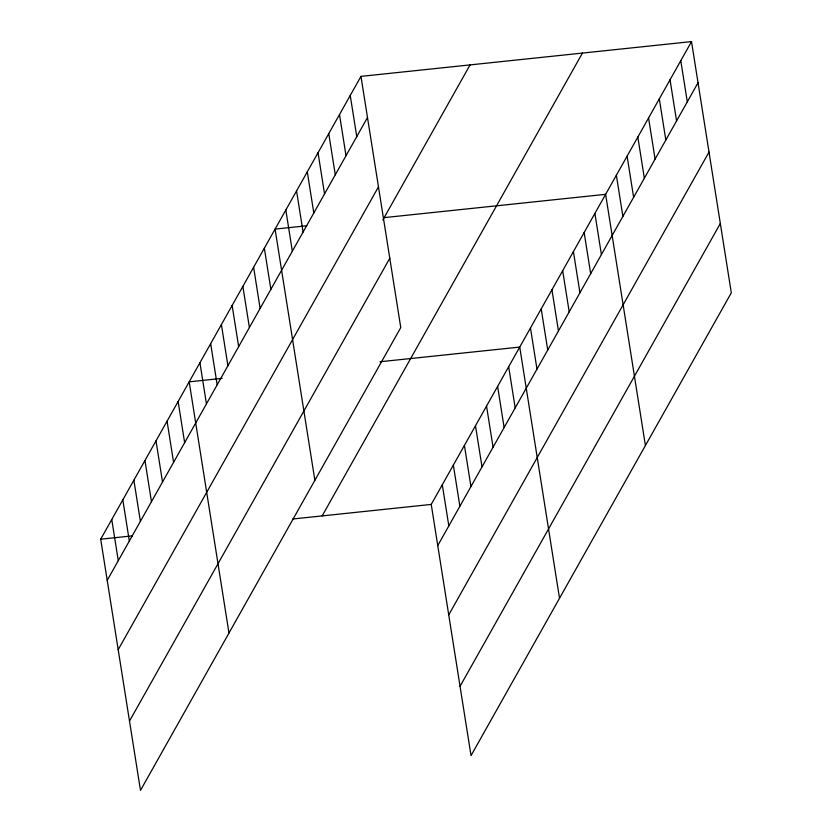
<?xml version="1.0" encoding="UTF-8"?>
<svg xmlns="http://www.w3.org/2000/svg" width="832" height="832" viewBox="0 0 832 832"><rect width="100%" height="100%" fill="white"/><g stroke="black" fill="none" stroke-linecap="round" stroke-linejoin="round"><path stroke-width="1.25" d="M360.974 76.378L400.764 327.579L140.483 790.4L100.693 539.198L360.974 76.378L691.517 41.6L731.307 292.802L471.026 755.622L431.236 504.421L691.517 41.6M107.214 580.351L367.494 117.53M118.196 649.667L378.477 186.846M382.897 219.877L470.059 64.896M129.501 721.084L389.782 258.263M322.161 515.902L582.442 53.071M437.757 545.574L698.038 82.753M448.739 614.89L709.01 152.069M460.044 686.306L720.325 223.486M306.79 225.774L275.08 229.102L314.87 480.303M384.166 217.63L605.623 194.334L645.414 445.536M222.165 378.362L189.186 381.836L228.977 633.038M380.006 361.764L519.73 347.069L559.52 598.27M100.693 539.198L132.402 535.86M292.781 518.991L431.236 504.421M680.784 60.694L687.294 101.847M670.041 79.778L676.562 120.931M659.308 98.873L665.829 140.026M648.575 117.967L655.086 159.12M637.832 137.062L644.353 178.214M627.099 156.146L633.62 197.298M616.366 175.24L622.877 216.393M594.89 213.418L601.411 254.582M584.158 232.513L590.668 273.666M573.414 251.607L579.935 292.76M562.682 270.702L569.202 311.854M551.938 289.786L558.459 330.938M541.206 308.88L547.726 350.033M530.473 327.974L536.983 369.127M508.674 366.735L515.185 407.888M497.609 386.402L504.13 427.554M486.543 406.078L493.064 447.231M475.488 425.745L482.009 466.898M464.422 445.411L470.943 486.564M453.357 465.088L459.878 506.241M442.302 484.754L448.822 525.907M350.241 95.462L356.762 136.614M339.498 114.556L346.018 155.709M328.765 133.65L335.286 174.803M318.032 152.734L324.542 193.887M307.289 171.829L313.81 212.982M296.556 190.923L303.077 232.076M285.823 210.018L292.334 251.17M264.347 248.196L270.868 289.349M253.614 267.29L260.125 308.443M242.871 286.374L249.392 327.527M232.138 305.469L238.659 346.622M221.395 324.563L227.916 365.716M210.662 343.658L217.183 384.81M199.93 362.742L206.44 403.894M178.131 401.502L184.642 442.655M167.066 421.179L173.586 462.332M156 440.846L162.521 481.998M144.945 460.512L151.466 501.665M133.879 480.189L140.4 521.342M122.824 499.855L129.334 541.008M111.758 519.522L118.279 560.685"/></g></svg>
